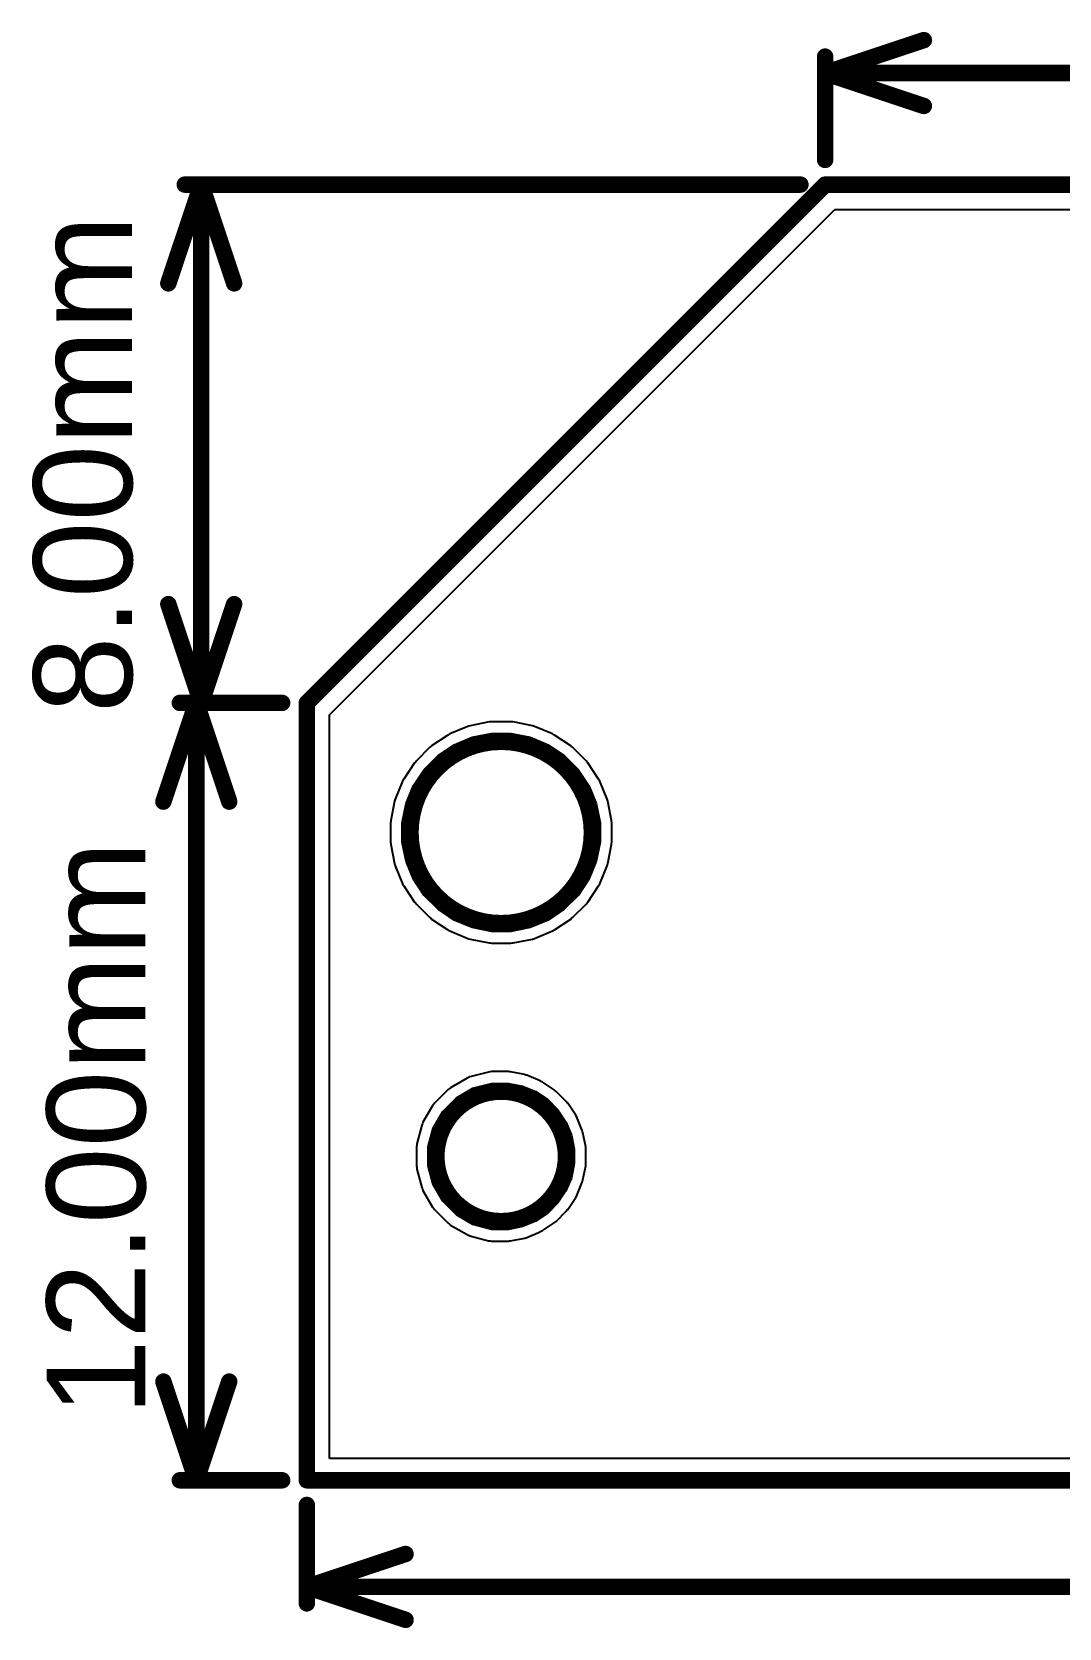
# Model space of a CAD drawing. Header units: millimetres. Extents: x -0.17 to 1.66, y -0.1 to 0.88.
# Drawn here: x -0.167 to 0.457, y -0.09 to 0.88 of the extents above; entities that cross this region are included whole.
import ezdxf

# ---------------------------------------------------------------- set-up
doc = ezdxf.new("R2010")
doc.units = ezdxf.units.MM
doc.header["$MEASUREMENT"] = 0
for name, color, linetype in [('BottomLayer', 5, 'Continuous'), ('Mechanical1', 6, 'Continuous'), ('Mechanical2', 216, 'Continuous'), ('MultiLayer', 9, 'Continuous'), ('TopLayer', 1, 'Continuous')]:
    doc.layers.add(name, color=color, linetype=linetype)
doc.styles.add('Arial', font='', dxfattribs={"height": 0.2})
doc.styles.get('Arial').set_extended_font_data('Arial')

msp = doc.modelspace()

# ---------------------------------------------------------------- linework, layer by layer
at = {"layer": 'BottomLayer'}
for p, q in [((0.01384, 0.4652), (0.32084, 0.7722)), ((0.32084, 0.7722), (0.6067, 0.7722)), ((0.01384, 0.0132), (0.01384, 0.4652)), ((0.09784, 0.45812), (0.0869, 0.45358)), ((0.09853, 0.45825), (0.09784, 0.45812)), ((0.09918, 0.45852), (0.09853, 0.45825)), ((0.1108, 0.46083), (0.09918, 0.45852)), ((0.1115, 0.46083), (0.1108, 0.46083)), ((0.11219, 0.46097), (0.1115, 0.46083)), ((0.12403, 0.46097), (0.11219, 0.46097)), ((0.12472, 0.46083), (0.12403, 0.46097)), ((0.12543, 0.46083), (0.12472, 0.46083)), ((0.13704, 0.45852), (0.12543, 0.46083)), ((0.13769, 0.45825), (0.13704, 0.45852)), ((0.13838, 0.45812), (0.13769, 0.45825)), ((0.14933, 0.45358), (0.13838, 0.45812)), ((0.07581, 0.44634), (0.07532, 0.44585)), ((0.08566, 0.45292), (0.07581, 0.44634)), ((0.08631, 0.45319), (0.08566, 0.45292)), ((0.0869, 0.45358), (0.08631, 0.45319)), ((0.14991, 0.45319), (0.14933, 0.45358)), ((0.15056, 0.45292), (0.14991, 0.45319)), ((0.16041, 0.44634), (0.15056, 0.45292)), ((0.16091, 0.44585), (0.16041, 0.44634)), ((0.06635, 0.43708), (0.06596, 0.4365)), ((0.07473, 0.44546), (0.06635, 0.43708)), ((0.07532, 0.44585), (0.07473, 0.44546)), ((0.16149, 0.44546), (0.16091, 0.44585)), ((0.16987, 0.43708), (0.16149, 0.44546)), ((0.17026, 0.4365), (0.16987, 0.43708)), ((0.06547, 0.436), (0.05889, 0.42615)), ((0.06596, 0.4365), (0.06547, 0.436)), ((0.17075, 0.436), (0.17026, 0.4365)), ((0.17733, 0.42615), (0.17075, 0.436)), ((0.05823, 0.42492), (0.05369, 0.41397)), ((0.05862, 0.4255), (0.05823, 0.42492)), ((0.05889, 0.42615), (0.05862, 0.4255)), ((0.1776, 0.4255), (0.17733, 0.42615)), ((0.17799, 0.42492), (0.1776, 0.4255)), ((0.18253, 0.41397), (0.17799, 0.42492)), ((0.05329, 0.41263), (0.05098, 0.40102)), ((0.05356, 0.41328), (0.05329, 0.41263)), ((0.05369, 0.41397), (0.05356, 0.41328)), ((0.18266, 0.41328), (0.18253, 0.41397)), ((0.18293, 0.41263), (0.18266, 0.41328)), ((0.18524, 0.40102), (0.18293, 0.41263)), ((0.05098, 0.40031), (0.05084, 0.39962)), ((0.05084, 0.39962), (0.05084, 0.38778)), ((0.05098, 0.40102), (0.05098, 0.40031)), ((0.18524, 0.40031), (0.18524, 0.40102)), ((0.18538, 0.39962), (0.18524, 0.40031)), ((0.18538, 0.38778), (0.18538, 0.39962)), ((0.05084, 0.38778), (0.05098, 0.38709)), ((0.05098, 0.38709), (0.05098, 0.38639)), ((0.05098, 0.38639), (0.05329, 0.37477)), ((0.18293, 0.37477), (0.18524, 0.38639)), ((0.18524, 0.38709), (0.18538, 0.38778)), ((0.18524, 0.38639), (0.18524, 0.38709)), ((0.05329, 0.37477), (0.05356, 0.37412)), ((0.05356, 0.37412), (0.05369, 0.37343)), ((0.05369, 0.37343), (0.05823, 0.36249)), ((0.17799, 0.36249), (0.18253, 0.37343)), ((0.18253, 0.37343), (0.18266, 0.37412)), ((0.18266, 0.37412), (0.18293, 0.37477)), ((0.05823, 0.36249), (0.05862, 0.3619)), ((0.05862, 0.3619), (0.05889, 0.36125)), ((0.05889, 0.36125), (0.06547, 0.3514)), ((0.17075, 0.3514), (0.17733, 0.36125)), ((0.17733, 0.36125), (0.1776, 0.3619)), ((0.1776, 0.3619), (0.17799, 0.36249)), ((0.06547, 0.3514), (0.06596, 0.35091)), ((0.06596, 0.35091), (0.06635, 0.35032)), ((0.06635, 0.35032), (0.07473, 0.34195)), ((0.16149, 0.34195), (0.16987, 0.35032)), ((0.16987, 0.35032), (0.17026, 0.35091)), ((0.17026, 0.35091), (0.17075, 0.3514)), ((0.07473, 0.34195), (0.07532, 0.34156)), ((0.07532, 0.34156), (0.07581, 0.34106)), ((0.07581, 0.34106), (0.08566, 0.33448)), ((0.15056, 0.33448), (0.16041, 0.34106)), ((0.16041, 0.34106), (0.16091, 0.34156)), ((0.16091, 0.34156), (0.16149, 0.34195)), ((0.08566, 0.33448), (0.08631, 0.33421)), ((0.08631, 0.33421), (0.0869, 0.33382)), ((0.0869, 0.33382), (0.09784, 0.32928)), ((0.13838, 0.32928), (0.14933, 0.33382)), ((0.14933, 0.33382), (0.14991, 0.33421)), ((0.14991, 0.33421), (0.15056, 0.33448)), ((0.09784, 0.32928), (0.09853, 0.32915)), ((0.09853, 0.32915), (0.09918, 0.32888)), ((0.09918, 0.32888), (0.1108, 0.32657)), ((0.1108, 0.32657), (0.1115, 0.32657)), ((0.1115, 0.32657), (0.11219, 0.32643)), ((0.11219, 0.32643), (0.12403, 0.32643)), ((0.12403, 0.32643), (0.12472, 0.32657)), ((0.12472, 0.32657), (0.12543, 0.32657)), ((0.12543, 0.32657), (0.13704, 0.32888)), ((0.13704, 0.32888), (0.13769, 0.32915)), ((0.13769, 0.32915), (0.13838, 0.32928)), ((0.09741, 0.24439), (0.08729, 0.23855)), ((0.09829, 0.24469), (0.09741, 0.24439)), ((0.09913, 0.2451), (0.09829, 0.24469)), ((0.11042, 0.24813), (0.09913, 0.2451)), ((0.11135, 0.24819), (0.11042, 0.24813)), ((0.11227, 0.24837), (0.11135, 0.24819)), ((0.12248, 0.24837), (0.11227, 0.24837)), ((0.12317, 0.24824), (0.12248, 0.24837)), ((0.12387, 0.24824), (0.12317, 0.24824)), ((0.13245, 0.24653), (0.12387, 0.24824)), ((0.1331, 0.24626), (0.13245, 0.24653)), ((0.13379, 0.24612), (0.1331, 0.24626)), ((0.14187, 0.24278), (0.13379, 0.24612)), ((0.14245, 0.24239), (0.14187, 0.24278)), ((0.08581, 0.23741), (0.07755, 0.22915)), ((0.08659, 0.23793), (0.08581, 0.23741)), ((0.08729, 0.23855), (0.08659, 0.23793)), ((0.1431, 0.24212), (0.14245, 0.24239)), ((0.15037, 0.23726), (0.1431, 0.24212)), ((0.15087, 0.23676), (0.15037, 0.23726)), ((0.15145, 0.23637), (0.15087, 0.23676)), ((0.15763, 0.23019), (0.15145, 0.23637)), ((0.07641, 0.22767), (0.07057, 0.21755)), ((0.07703, 0.22837), (0.07641, 0.22767)), ((0.07755, 0.22915), (0.07703, 0.22837)), ((0.15802, 0.22961), (0.15763, 0.23019)), ((0.15852, 0.22911), (0.15802, 0.22961)), ((0.16338, 0.22184), (0.15852, 0.22911)), ((0.06986, 0.21583), (0.06683, 0.20454)), ((0.07027, 0.21667), (0.06986, 0.21583)), ((0.07057, 0.21755), (0.07027, 0.21667)), ((0.16365, 0.22119), (0.16338, 0.22184)), ((0.16404, 0.22061), (0.16365, 0.22119)), ((0.16738, 0.21253), (0.16404, 0.22061)), ((0.06683, 0.20454), (0.06677, 0.20361)), ((0.16752, 0.21184), (0.16738, 0.21253)), ((0.16779, 0.21119), (0.16752, 0.21184)), ((0.1695, 0.20261), (0.16779, 0.21119)), ((0.06677, 0.20361), (0.06659, 0.20269)), ((0.06659, 0.20269), (0.06659, 0.19101)), ((0.1695, 0.20191), (0.1695, 0.20261)), ((0.16963, 0.20122), (0.1695, 0.20191)), ((0.16963, 0.19248), (0.16963, 0.20122)), ((0.06659, 0.19101), (0.06677, 0.19009)), ((0.06677, 0.19009), (0.06683, 0.18916)), ((0.06683, 0.18916), (0.06986, 0.17787)), ((0.16779, 0.18251), (0.1695, 0.19109)), ((0.1695, 0.19179), (0.16963, 0.19248)), ((0.1695, 0.19109), (0.1695, 0.19179)), ((0.06986, 0.17787), (0.07027, 0.17703)), ((0.07027, 0.17703), (0.07057, 0.17615)), ((0.07057, 0.17615), (0.07641, 0.16603)), ((0.16404, 0.17309), (0.16738, 0.18117)), ((0.16738, 0.18117), (0.16752, 0.18186)), ((0.16752, 0.18186), (0.16779, 0.18251)), ((0.07641, 0.16603), (0.07703, 0.16533)), ((0.07703, 0.16533), (0.07755, 0.16455)), ((0.15852, 0.16459), (0.16338, 0.17186)), ((0.16338, 0.17186), (0.16365, 0.17251)), ((0.16365, 0.17251), (0.16404, 0.17309)), ((0.07755, 0.16455), (0.08581, 0.15629)), ((0.08581, 0.15629), (0.08659, 0.15577)), ((0.08659, 0.15577), (0.08729, 0.15515)), ((0.1431, 0.15158), (0.15037, 0.15644)), ((0.15037, 0.15644), (0.15087, 0.15694)), ((0.15087, 0.15694), (0.15145, 0.15733)), ((0.15145, 0.15733), (0.15763, 0.16351)), ((0.15763, 0.16351), (0.15802, 0.16409)), ((0.15802, 0.16409), (0.15852, 0.16459)), ((0.08729, 0.15515), (0.09741, 0.14931)), ((0.09741, 0.14931), (0.09829, 0.14901)), ((0.09829, 0.14901), (0.09913, 0.1486)), ((0.09913, 0.1486), (0.11042, 0.14557)), ((0.11042, 0.14557), (0.11135, 0.14551)), ((0.11135, 0.14551), (0.11227, 0.14533)), ((0.12387, 0.14547), (0.13245, 0.14717)), ((0.13245, 0.14717), (0.1331, 0.14744)), ((0.1331, 0.14744), (0.13379, 0.14758)), ((0.13379, 0.14758), (0.14187, 0.15092)), ((0.14187, 0.15092), (0.14245, 0.15131)), ((0.14245, 0.15131), (0.1431, 0.15158)), ((0.11227, 0.14533), (0.12248, 0.14533)), ((0.12248, 0.14533), (0.12317, 0.14547)), ((0.12317, 0.14547), (0.12387, 0.14547)), ((1.63984, 0.0132), (0.01384, 0.0132))]:
    msp.add_line(p, q, dxfattribs=at)
at = {"layer": 'Mechanical1', "const_width": 0.01}
for points in [[(0.31496, 0.8552), (0.37496, 0.8752)], [(0.31496, 0.8024), (0.31496, 0.8652)], [(0.31496, 0.8552), (0.37496, 0.8352)], [(0.31496, 0.8552), (0.60036, 0.8552)], [(-0.08416, 0.7274), (-0.06416, 0.7874)], [(-0.07416, 0.7874), (0.29996, 0.7874)], [(-0.06416, 0.7874), (-0.04416, 0.7274)], [(-0.06416, 0.62992), (-0.06416, 0.7874)], [(-0.06416, 0.47244), (-0.06416, 0.62992)], [(-0.08416, 0.53244), (-0.06416, 0.47244)], [(-0.06416, 0.47244), (-0.04416, 0.53244)], [(-0.08716, 0.41244), (-0.06716, 0.47244)], [(-0.07716, 0.47244), (-0.015, 0.47244)], [(-0.07416, 0.47244), (-0.015, 0.47244)], [(-0.06716, 0.47244), (-0.04716, 0.41244)], [(-0.06716, 0.23622), (-0.06716, 0.47244)], [(-0.06716, 0), (-0.06716, 0.23622)], [(-0.08716, 0.06), (-0.06716, 0)], [(-0.06716, 0), (-0.04716, 0.06)], [(-0.07716, 0), (-0.015, 0)], [(0, -0.0748), (0, -0.015)], [(0, -0.0648), (0.06, -0.0448)], [(0, -0.0648), (0.06, -0.0848)], [(0, -0.0648), (0.60448, -0.0648)]]:
    msp.add_lwpolyline(points, dxfattribs=at)
at = {"layer": 'Mechanical1', "const_width": 0.005}
for points in [[(0.37246, 0.8752, 1), (0.37746, 0.8752, 1)], [(0.31246, 0.8652, 1), (0.31746, 0.8652, 1)], [(0.31246, 0.8552, 1), (0.31746, 0.8552, 1)], [(0.31246, 0.8552, 1), (0.31746, 0.8552, 1)], [(0.31246, 0.8552, 1), (0.31746, 0.8552, 1)], [(0.37246, 0.8352, 1), (0.37746, 0.8352, 1)], [(0.31246, 0.8024, 1), (0.31746, 0.8024, 1)], [(-0.07666, 0.7874, 1), (-0.07166, 0.7874, 1)], [(-0.06666, 0.7874, 1), (-0.06166, 0.7874, 1)], [(-0.06666, 0.7874, 1), (-0.06166, 0.7874, 1)], [(-0.06666, 0.7874, 1), (-0.06166, 0.7874, 1)], [(0.29746, 0.7874, 1), (0.30246, 0.7874, 1)], [(-0.08666, 0.7274, 1), (-0.08166, 0.7274, 1)], [(-0.04666, 0.7274, 1), (-0.04166, 0.7274, 1)], [(-0.06666, 0.62992, 1), (-0.06166, 0.62992, 1)], [(-0.06666, 0.62992, 1), (-0.06166, 0.62992, 1)], [(-0.08666, 0.53244, 1), (-0.08166, 0.53244, 1)], [(-0.04666, 0.53244, 1), (-0.04166, 0.53244, 1)], [(-0.07966, 0.47244, 1), (-0.07466, 0.47244, 1)], [(-0.07666, 0.47244, 1), (-0.07166, 0.47244, 1)], [(-0.06966, 0.47244, 1), (-0.06466, 0.47244, 1)], [(-0.06966, 0.47244, 1), (-0.06466, 0.47244, 1)], [(-0.06966, 0.47244, 1), (-0.06466, 0.47244, 1)], [(-0.06666, 0.47244, 1), (-0.06166, 0.47244, 1)], [(-0.06666, 0.47244, 1), (-0.06166, 0.47244, 1)], [(-0.06666, 0.47244, 1), (-0.06166, 0.47244, 1)], [(-0.0175, 0.47244, 1), (-0.0125, 0.47244, 1)], [(-0.0175, 0.47244, 1), (-0.0125, 0.47244, 1)], [(-0.08966, 0.41244, 1), (-0.08466, 0.41244, 1)], [(-0.04966, 0.41244, 1), (-0.04466, 0.41244, 1)], [(-0.06966, 0.23622, 1), (-0.06466, 0.23622, 1)], [(-0.06966, 0.23622, 1), (-0.06466, 0.23622, 1)], [(-0.08966, 0.06, 1), (-0.08466, 0.06, 1)], [(-0.04966, 0.06, 1), (-0.04466, 0.06, 1)], [(-0.07966, 0, 1), (-0.07466, 0, 1)], [(-0.06966, 0, 1), (-0.06466, 0, 1)], [(-0.06966, 0, 1), (-0.06466, 0, 1)], [(-0.06966, 0, 1), (-0.06466, 0, 1)], [(-0.0175, 0, 1), (-0.0125, 0, 1)], [(-0.0025, -0.015, 1), (0.0025, -0.015, 1)], [(0.0575, -0.0448, 1), (0.0625, -0.0448, 1)], [(-0.0025, -0.0648, 1), (0.0025, -0.0648, 1)], [(-0.0025, -0.0648, 1), (0.0025, -0.0648, 1)], [(-0.0025, -0.0648, 1), (0.0025, -0.0648, 1)], [(-0.0025, -0.0748, 1), (0.0025, -0.0748, 1)], [(0.0575, -0.0848, 1), (0.0625, -0.0848, 1)]]:
    msp.add_lwpolyline(points, format="xyb", close=True, dxfattribs=at)
at = {"layer": 'Mechanical2', "const_width": 0.01}
for points in [[(0, 0.47244), (0.31496, 0.7874)], [(0.31496, 0.7874), (1.33964, 0.7874)], [(0, 0), (0, 0.47244)], [(0, 0), (1.65284, 0)]]:
    msp.add_lwpolyline(points, dxfattribs=at)
at = {"layer": 'Mechanical2', "const_width": 0.005}
for points in [[(0.31246, 0.7874, 1), (0.31746, 0.7874, 1)], [(0.31246, 0.7874, 1), (0.31746, 0.7874, 1)], [(-0.0025, 0.47244, 1), (0.0025, 0.47244, 1)], [(-0.0025, 0.47244, 1), (0.0025, 0.47244, 1)], [(0.11561, 0.44882, 1), (0.12061, 0.44882, 1)], [(0.11561, 0.44882, 1), (0.12061, 0.44882, 1)], [(0.11561, 0.33858, 1), (0.12061, 0.33858, 1)], [(0.11561, 0.33858, 1), (0.12061, 0.33858, 1)], [(0.11561, 0.23622, 1), (0.12061, 0.23622, 1)], [(0.11561, 0.23622, 1), (0.12061, 0.23622, 1)], [(0.11561, 0.15748, 1), (0.12061, 0.15748, 1)], [(0.11561, 0.15748, 1), (0.12061, 0.15748, 1)], [(-0.0025, 0, 1), (0.0025, 0, 1)], [(-0.0025, 0, 1), (0.0025, 0, 1)]]:
    msp.add_lwpolyline(points, format="xyb", close=True, dxfattribs=at)
at = {"layer": 'Mechanical2', "const_width": 0.01}
for points in [[(0.11811, 0.33858, -1), (0.11811, 0.44882)], [(0.11811, 0.44882, -1), (0.11811, 0.33858)], [(0.11811, 0.15748, -1), (0.11811, 0.23622)], [(0.11811, 0.23622, -1), (0.11811, 0.15748)]]:
    msp.add_lwpolyline(points, format="xyb", dxfattribs=at)
at = {"layer": 'MultiLayer'}
for p, q in [((0.07978, 0.44041), (0.08963, 0.44699)), ((0.08963, 0.44699), (0.10057, 0.45152)), ((0.10057, 0.45152), (0.11219, 0.45383)), ((0.11219, 0.45383), (0.11811, 0.45383)), ((0.11811, 0.45383), (0.12403, 0.45383)), ((0.12403, 0.45383), (0.13565, 0.45152)), ((0.13565, 0.45152), (0.14659, 0.44699)), ((0.14659, 0.44699), (0.15644, 0.44041)), ((0.0714, 0.43203), (0.07978, 0.44041)), ((0.15644, 0.44041), (0.16482, 0.43203)), ((0.06482, 0.42218), (0.0714, 0.43203)), ((0.16482, 0.43203), (0.1714, 0.42218)), ((0.06029, 0.41124), (0.06482, 0.42218)), ((0.1714, 0.42218), (0.17593, 0.41124)), ((0.05798, 0.39962), (0.06029, 0.41124)), ((0.17593, 0.41124), (0.17824, 0.39962)), ((0.05798, 0.38778), (0.05798, 0.39962)), ((0.17824, 0.39962), (0.17824, 0.3937)), ((0.17824, 0.3937), (0.17824, 0.38778)), ((0.06029, 0.37616), (0.05798, 0.38778)), ((0.17824, 0.38778), (0.17593, 0.37616)), ((0.06482, 0.36522), (0.06029, 0.37616)), ((0.17593, 0.37616), (0.1714, 0.36522)), ((0.0714, 0.35537), (0.06482, 0.36522)), ((0.1714, 0.36522), (0.16482, 0.35537)), ((0.07978, 0.34699), (0.0714, 0.35537)), ((0.16482, 0.35537), (0.15644, 0.34699)), ((0.08963, 0.34041), (0.07978, 0.34699)), ((0.10057, 0.33588), (0.08963, 0.34041)), ((0.14659, 0.34041), (0.13565, 0.33588)), ((0.15644, 0.34699), (0.14659, 0.34041)), ((0.11219, 0.33357), (0.10057, 0.33588)), ((0.11811, 0.33357), (0.11219, 0.33357)), ((0.11811, 0.33357), (0.11811, 0.33357)), ((0.12403, 0.33357), (0.11811, 0.33357)), ((0.13565, 0.33588), (0.12403, 0.33357)), ((0.09086, 0.23237), (0.10098, 0.23821)), ((0.10098, 0.23821), (0.11227, 0.24124)), ((0.11227, 0.24124), (0.11811, 0.24124)), ((0.11811, 0.24124), (0.12248, 0.24124)), ((0.12248, 0.24124), (0.13106, 0.23953)), ((0.13106, 0.23953), (0.13913, 0.23618)), ((0.13913, 0.23618), (0.1464, 0.23133)), ((0.07675, 0.21398), (0.08259, 0.2241)), ((0.08259, 0.2241), (0.09086, 0.23237)), ((0.1464, 0.23133), (0.15259, 0.22514)), ((0.15259, 0.22514), (0.15744, 0.21787)), ((0.07373, 0.20269), (0.07675, 0.21398)), ((0.15744, 0.21787), (0.16079, 0.2098)), ((0.16079, 0.2098), (0.1625, 0.20122)), ((0.07373, 0.19101), (0.07373, 0.20269)), ((0.1625, 0.20122), (0.1625, 0.19685)), ((0.1625, 0.19685), (0.1625, 0.19248)), ((0.07675, 0.17972), (0.07373, 0.19101)), ((0.1625, 0.19248), (0.16079, 0.1839)), ((0.08259, 0.1696), (0.07675, 0.17972)), ((0.15744, 0.17583), (0.15259, 0.16856)), ((0.16079, 0.1839), (0.15744, 0.17583)), ((0.09086, 0.16133), (0.08259, 0.1696)), ((0.15259, 0.16856), (0.1464, 0.16237)), ((0.10098, 0.15549), (0.09086, 0.16133)), ((0.11227, 0.15247), (0.10098, 0.15549)), ((0.13913, 0.15752), (0.13106, 0.15417)), ((0.1464, 0.16237), (0.13913, 0.15752)), ((0.11811, 0.15247), (0.11227, 0.15247)), ((0.11811, 0.15247), (0.11811, 0.15247)), ((0.12248, 0.15247), (0.11811, 0.15247)), ((0.13106, 0.15417), (0.12248, 0.15247))]:
    msp.add_line(p, q, dxfattribs=at)
at = {"layer": 'TopLayer'}
for p, q in [((0.01384, 0.4652), (0.32084, 0.7722)), ((0.32084, 0.7722), (0.6067, 0.7722)), ((0.01384, 0.0132), (0.01384, 0.4652)), ((0.09784, 0.45812), (0.0869, 0.45358)), ((0.09853, 0.45825), (0.09784, 0.45812)), ((0.09918, 0.45852), (0.09853, 0.45825)), ((0.1108, 0.46083), (0.09918, 0.45852)), ((0.1115, 0.46083), (0.1108, 0.46083)), ((0.11219, 0.46097), (0.1115, 0.46083)), ((0.12403, 0.46097), (0.11219, 0.46097)), ((0.12472, 0.46083), (0.12403, 0.46097)), ((0.12543, 0.46083), (0.12472, 0.46083)), ((0.13704, 0.45852), (0.12543, 0.46083)), ((0.13769, 0.45825), (0.13704, 0.45852)), ((0.13838, 0.45812), (0.13769, 0.45825)), ((0.14933, 0.45358), (0.13838, 0.45812)), ((0.07581, 0.44634), (0.07532, 0.44585)), ((0.08566, 0.45292), (0.07581, 0.44634)), ((0.08631, 0.45319), (0.08566, 0.45292)), ((0.0869, 0.45358), (0.08631, 0.45319)), ((0.14991, 0.45319), (0.14933, 0.45358)), ((0.15056, 0.45292), (0.14991, 0.45319)), ((0.16041, 0.44634), (0.15056, 0.45292)), ((0.16091, 0.44585), (0.16041, 0.44634)), ((0.06635, 0.43708), (0.06596, 0.4365)), ((0.07473, 0.44546), (0.06635, 0.43708)), ((0.07532, 0.44585), (0.07473, 0.44546)), ((0.16149, 0.44546), (0.16091, 0.44585)), ((0.16987, 0.43708), (0.16149, 0.44546)), ((0.17026, 0.4365), (0.16987, 0.43708)), ((0.06547, 0.436), (0.05889, 0.42615)), ((0.06596, 0.4365), (0.06547, 0.436)), ((0.17075, 0.436), (0.17026, 0.4365)), ((0.17733, 0.42615), (0.17075, 0.436)), ((0.05823, 0.42492), (0.05369, 0.41397)), ((0.05862, 0.4255), (0.05823, 0.42492)), ((0.05889, 0.42615), (0.05862, 0.4255)), ((0.1776, 0.4255), (0.17733, 0.42615)), ((0.17799, 0.42492), (0.1776, 0.4255)), ((0.18253, 0.41397), (0.17799, 0.42492)), ((0.05329, 0.41263), (0.05098, 0.40102)), ((0.05356, 0.41328), (0.05329, 0.41263)), ((0.05369, 0.41397), (0.05356, 0.41328)), ((0.18266, 0.41328), (0.18253, 0.41397)), ((0.18293, 0.41263), (0.18266, 0.41328)), ((0.18524, 0.40102), (0.18293, 0.41263)), ((0.05098, 0.40031), (0.05084, 0.39962)), ((0.05084, 0.39962), (0.05084, 0.38778)), ((0.05098, 0.40102), (0.05098, 0.40031)), ((0.18524, 0.40031), (0.18524, 0.40102)), ((0.18538, 0.39962), (0.18524, 0.40031)), ((0.18538, 0.38778), (0.18538, 0.39962)), ((0.05084, 0.38778), (0.05098, 0.38709)), ((0.05098, 0.38709), (0.05098, 0.38639)), ((0.05098, 0.38639), (0.05329, 0.37477)), ((0.18293, 0.37477), (0.18524, 0.38639)), ((0.18524, 0.38709), (0.18538, 0.38778)), ((0.18524, 0.38639), (0.18524, 0.38709)), ((0.05329, 0.37477), (0.05356, 0.37412)), ((0.05356, 0.37412), (0.05369, 0.37343)), ((0.05369, 0.37343), (0.05823, 0.36249)), ((0.17799, 0.36249), (0.18253, 0.37343)), ((0.18253, 0.37343), (0.18266, 0.37412)), ((0.18266, 0.37412), (0.18293, 0.37477)), ((0.05823, 0.36249), (0.05862, 0.3619)), ((0.05862, 0.3619), (0.05889, 0.36125)), ((0.05889, 0.36125), (0.06547, 0.3514)), ((0.17075, 0.3514), (0.17733, 0.36125)), ((0.17733, 0.36125), (0.1776, 0.3619)), ((0.1776, 0.3619), (0.17799, 0.36249)), ((0.06547, 0.3514), (0.06596, 0.35091)), ((0.06596, 0.35091), (0.06635, 0.35032)), ((0.06635, 0.35032), (0.07473, 0.34195)), ((0.16149, 0.34195), (0.16987, 0.35032)), ((0.16987, 0.35032), (0.17026, 0.35091)), ((0.17026, 0.35091), (0.17075, 0.3514)), ((0.07473, 0.34195), (0.07532, 0.34156)), ((0.07532, 0.34156), (0.07581, 0.34106)), ((0.07581, 0.34106), (0.08566, 0.33448)), ((0.15056, 0.33448), (0.16041, 0.34106)), ((0.16041, 0.34106), (0.16091, 0.34156)), ((0.16091, 0.34156), (0.16149, 0.34195)), ((0.08566, 0.33448), (0.08631, 0.33421)), ((0.08631, 0.33421), (0.0869, 0.33382)), ((0.0869, 0.33382), (0.09784, 0.32928)), ((0.13838, 0.32928), (0.14933, 0.33382)), ((0.14933, 0.33382), (0.14991, 0.33421)), ((0.14991, 0.33421), (0.15056, 0.33448)), ((0.09784, 0.32928), (0.09853, 0.32915)), ((0.09853, 0.32915), (0.09918, 0.32888)), ((0.09918, 0.32888), (0.1108, 0.32657)), ((0.1108, 0.32657), (0.1115, 0.32657)), ((0.1115, 0.32657), (0.11219, 0.32643)), ((0.11219, 0.32643), (0.12403, 0.32643)), ((0.12403, 0.32643), (0.12472, 0.32657)), ((0.12472, 0.32657), (0.12543, 0.32657)), ((0.12543, 0.32657), (0.13704, 0.32888)), ((0.13704, 0.32888), (0.13769, 0.32915)), ((0.13769, 0.32915), (0.13838, 0.32928)), ((0.09741, 0.24439), (0.08729, 0.23855)), ((0.09829, 0.24469), (0.09741, 0.24439)), ((0.09913, 0.2451), (0.09829, 0.24469)), ((0.11042, 0.24813), (0.09913, 0.2451)), ((0.11135, 0.24819), (0.11042, 0.24813)), ((0.11227, 0.24837), (0.11135, 0.24819)), ((0.12248, 0.24837), (0.11227, 0.24837)), ((0.12317, 0.24824), (0.12248, 0.24837)), ((0.12387, 0.24824), (0.12317, 0.24824)), ((0.13245, 0.24653), (0.12387, 0.24824)), ((0.1331, 0.24626), (0.13245, 0.24653)), ((0.13379, 0.24612), (0.1331, 0.24626)), ((0.14187, 0.24278), (0.13379, 0.24612)), ((0.14245, 0.24239), (0.14187, 0.24278)), ((0.08581, 0.23741), (0.07755, 0.22915)), ((0.08659, 0.23793), (0.08581, 0.23741)), ((0.08729, 0.23855), (0.08659, 0.23793)), ((0.1431, 0.24212), (0.14245, 0.24239)), ((0.15037, 0.23726), (0.1431, 0.24212)), ((0.15087, 0.23676), (0.15037, 0.23726)), ((0.15145, 0.23637), (0.15087, 0.23676)), ((0.15763, 0.23019), (0.15145, 0.23637)), ((0.07641, 0.22767), (0.07057, 0.21755)), ((0.07703, 0.22837), (0.07641, 0.22767)), ((0.07755, 0.22915), (0.07703, 0.22837)), ((0.15802, 0.22961), (0.15763, 0.23019)), ((0.15852, 0.22911), (0.15802, 0.22961)), ((0.16338, 0.22184), (0.15852, 0.22911)), ((0.06986, 0.21583), (0.06683, 0.20454)), ((0.07027, 0.21667), (0.06986, 0.21583)), ((0.07057, 0.21755), (0.07027, 0.21667)), ((0.16365, 0.22119), (0.16338, 0.22184)), ((0.16404, 0.22061), (0.16365, 0.22119)), ((0.16738, 0.21253), (0.16404, 0.22061)), ((0.06683, 0.20454), (0.06677, 0.20361)), ((0.16752, 0.21184), (0.16738, 0.21253)), ((0.16779, 0.21119), (0.16752, 0.21184)), ((0.1695, 0.20261), (0.16779, 0.21119)), ((0.06677, 0.20361), (0.06659, 0.20269)), ((0.06659, 0.20269), (0.06659, 0.19101)), ((0.1695, 0.20191), (0.1695, 0.20261)), ((0.16963, 0.20122), (0.1695, 0.20191)), ((0.16963, 0.19248), (0.16963, 0.20122)), ((0.06659, 0.19101), (0.06677, 0.19009)), ((0.06677, 0.19009), (0.06683, 0.18916)), ((0.06683, 0.18916), (0.06986, 0.17787)), ((0.16779, 0.18251), (0.1695, 0.19109)), ((0.1695, 0.19179), (0.16963, 0.19248)), ((0.1695, 0.19109), (0.1695, 0.19179)), ((0.06986, 0.17787), (0.07027, 0.17703)), ((0.07027, 0.17703), (0.07057, 0.17615)), ((0.07057, 0.17615), (0.07641, 0.16603)), ((0.16404, 0.17309), (0.16738, 0.18117)), ((0.16738, 0.18117), (0.16752, 0.18186)), ((0.16752, 0.18186), (0.16779, 0.18251)), ((0.07641, 0.16603), (0.07703, 0.16533)), ((0.07703, 0.16533), (0.07755, 0.16455)), ((0.15852, 0.16459), (0.16338, 0.17186)), ((0.16338, 0.17186), (0.16365, 0.17251)), ((0.16365, 0.17251), (0.16404, 0.17309)), ((0.07755, 0.16455), (0.08581, 0.15629)), ((0.08581, 0.15629), (0.08659, 0.15577)), ((0.08659, 0.15577), (0.08729, 0.15515)), ((0.1431, 0.15158), (0.15037, 0.15644)), ((0.15037, 0.15644), (0.15087, 0.15694)), ((0.15087, 0.15694), (0.15145, 0.15733)), ((0.15145, 0.15733), (0.15763, 0.16351)), ((0.15763, 0.16351), (0.15802, 0.16409)), ((0.15802, 0.16409), (0.15852, 0.16459)), ((0.08729, 0.15515), (0.09741, 0.14931)), ((0.09741, 0.14931), (0.09829, 0.14901)), ((0.09829, 0.14901), (0.09913, 0.1486)), ((0.09913, 0.1486), (0.11042, 0.14557)), ((0.11042, 0.14557), (0.11135, 0.14551)), ((0.11135, 0.14551), (0.11227, 0.14533)), ((0.12387, 0.14547), (0.13245, 0.14717)), ((0.13245, 0.14717), (0.1331, 0.14744)), ((0.1331, 0.14744), (0.13379, 0.14758)), ((0.13379, 0.14758), (0.14187, 0.15092)), ((0.14187, 0.15092), (0.14245, 0.15131)), ((0.14245, 0.15131), (0.1431, 0.15158)), ((0.11227, 0.14533), (0.12248, 0.14533)), ((0.12248, 0.14533), (0.12317, 0.14547)), ((0.12317, 0.14547), (0.12387, 0.14547)), ((1.63984, 0.0132), (0.01384, 0.0132))]:
    msp.add_line(p, q, dxfattribs=at)

# ---------------------------------------------------------------- texts
at = {"layer": 'Mechanical1', "style": 'Arial'}
for s, p in [('8.00mm', (-0.10616, 0.4662)), ('12.00mm', (-0.09816, 0.0392))]:
    msp.add_text(s, height=0.06, rotation=90, dxfattribs=at).set_placement(p)

doc.saveas('drawing.dxf')
